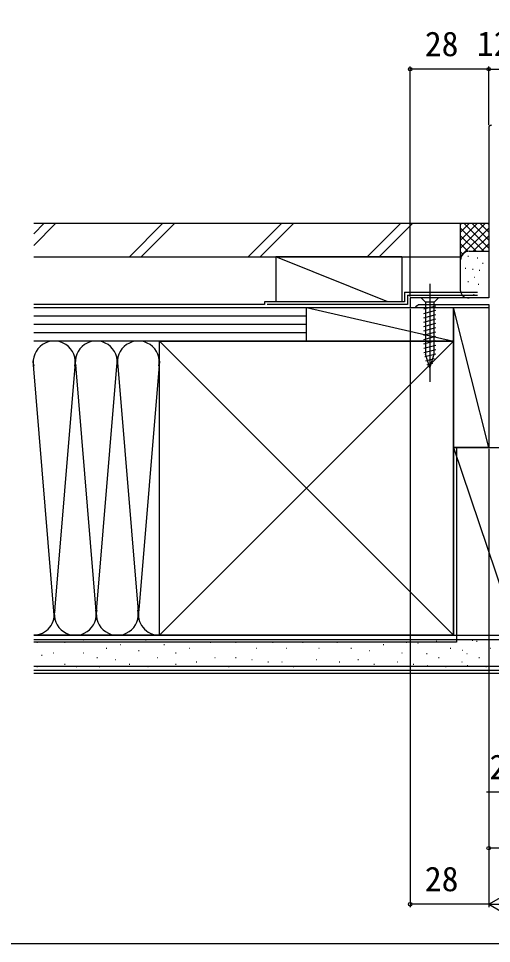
# Model space of a CAD drawing. Units: millimetres, scale not verified. Extents: x -525 to 525, y -783 to 779.
# Drawn here: x -343.4 to -174.7, y -782.7 to -452.6 of the extents above; entities that cross this region are included whole.
import ezdxf
from ezdxf.enums import TextEntityAlignment as Align

# ---------------------------------------------------------------- set-up
doc = ezdxf.new("R2010")
doc.units = ezdxf.units.MM
doc.header["$LTSCALE"] = 4
for name, color, linetype in [('0-2_YKK_11', 7, 'Continuous'), ('0-5_YKK_13', 4, 'Continuous'), ('0-7_YKK_D', 6, 'Continuous'), ('0-8_YKK_ZWAK', 7, 'Continuous'), ('0-9_YSS_K', 3, 'Continuous'), ('0-A_YSS_KE', 3, 'Continuous')]:
    doc.layers.add(name, color=color, linetype=linetype)
doc.styles.add('ＭＳ ゴシック', font='')
doc.styles.get('ＭＳ ゴシック').set_extended_font_data('MS Gothic')

msp = doc.modelspace()

# ---------------------------------------------------------------- linework, layer by layer
at = {"layer": '0-2_YKK_11'}
msp.add_lwpolyline([(-175.66, -491.695), (-175.66, -552.295), (-203.66, -552.295), (-203.66, -555.695), (-201.76, -555.695), (-201.26, -555.195), (-200.76, -554.695), (-175.66, -554.695), (-175.66, -605.695), (-171.418, -605.695), (-171.235, -605.575), (-170.685, -605.575), (-170.502, -605.695), (-167.86, -605.695)], dxfattribs=at)
msp.add_arc((-174.66, -491.695), 1, 90.00001, 179.99999, dxfattribs=at)
at = {"layer": '0-5_YKK_13'}
for p, q in [((-196.66, -547.295), (-196.66, -582.295)), ((-193.56, -552.295), (-199.76, -552.295)), ((-199.76, -552.295), (-198.21, -553.845)), ((-198.21, -553.845), (-198.21, -572.379)), ((-195.11, -553.845), (-198.21, -553.845)), ((-193.56, -552.295), (-195.11, -553.845)), ((-195.11, -572.379), (-195.11, -553.845)), ((-198.76, -556.272), (-194.56, -555.146)), ((-198.76, -557.825), (-194.56, -556.699)), ((-198.76, -559.378), (-194.56, -558.252)), ((-198.76, -560.93), (-194.56, -559.805)), ((-198.76, -562.483), (-194.56, -561.358)), ((-198.76, -564.036), (-194.56, -562.911)), ((-198.76, -565.589), (-194.56, -564.464)), ((-198.76, -567.142), (-194.56, -566.017)), ((-198.76, -568.695), (-194.56, -567.57)), ((-198.76, -570.248), (-194.56, -569.123)), ((-198.76, -571.801), (-194.56, -570.675)), ((-198.501, -573.284), (-194.56, -572.228)), ((-196.66, -577.295), (-198.21, -572.379)), ((-198.05, -574.716), (-195.014, -573.903)), ((-196.66, -577.295), (-195.11, -572.379)), ((-197.598, -576.148), (-195.548, -575.599))]:
    msp.add_line(p, q, dxfattribs=at)
at = {"layer": '0-7_YKK_D'}
for p, q in [((-203.66, -551.795), (-203.66, -469.695)), ((-175.66, -470.695), (-203.66, -470.695)), ((-175.66, -490.695), (-175.66, -469.695)), ((-175.66, -490.695), (-175.66, -469.695)), ((-175.66, -470.695), (-163.66, -470.695)), ((-203.66, -556.195), (-203.66, -769.696)), ((-175.66, -606.195), (-175.66, -749.696)), ((-175.66, -606.195), (-175.66, -769.696)), ((-175.66, -606.195), (-175.66, -769.696)), ((-148.16, -728.696), (-176.487, -728.696)), ((-145.66, -748.696), (-175.66, -748.696)), ((-175.66, -768.696), (-166.567, -763.446)), ((-175.66, -768.696), (-203.66, -768.696)), ((-175.66, -768.696), (-166.567, -773.946)), ((-175.66, -768.696), (-157.473, -768.696))]:
    msp.add_line(p, q, dxfattribs=at)
for centre in [(-203.66, -470.695), (-175.66, -470.695), (-175.66, -470.695), (-175.66, -748.696), (-203.66, -768.696)]:
    msp.add_circle(centre, 0.637, dxfattribs=at)
at = {"layer": '0-8_YKK_ZWAK'}
msp.add_lwpolyline([(-525, -782.7), (525, -782.7), (525, 747.3)], dxfattribs=at)
at = {"layer": '0-9_YSS_K'}
for p, q in [((-338.002, -529.405), (-334.292, -525.695)), ((-338.002, -533.648), (-330.049, -525.695)), ((-303.866, -537.695), (-291.866, -525.695)), ((-299.623, -537.695), (-287.623, -525.695)), ((-261.439, -537.695), (-249.439, -525.695)), ((-257.197, -537.695), (-245.197, -525.695)), ((-219.013, -537.695), (-207.013, -525.695)), ((-214.77, -537.695), (-202.77, -525.695)), ((-185.66, -525.695), (-175.66, -525.695)), ((-185.66, -538.695), (-185.66, -525.695)), ((-176.802, -525.695), (-185.66, -534.553)), ((-179.631, -525.695), (-185.66, -531.725)), ((-182.459, -525.695), (-185.66, -528.896)), ((-185.287, -525.695), (-185.66, -526.068)), ((-175.66, -527.382), (-185.66, -537.382)), ((-177.346, -535.695), (-185.66, -527.382)), ((-175.66, -534.553), (-184.518, -525.695)), ((-175.66, -531.725), (-181.689, -525.695)), ((-175.66, -528.896), (-178.861, -525.695)), ((-175.66, -526.068), (-176.033, -525.695)), ((-180.175, -535.695), (-185.66, -530.21)), ((-175.66, -530.21), (-181.145, -535.695)), ((-182.985, -535.713), (-185.66, -533.038)), ((-175.66, -533.038), (-178.335, -535.713)), ((-211.66, -553.695), (-251.66, -537.695)), ((-251.66, -537.695), (-251.66, -553.695)), ((-206.66, -537.695), (-251.66, -537.695)), ((-206.66, -537.695), (-206.66, -553.695)), ((-184.865, -536.662), (-185.66, -535.867)), ((-182.855, -537.523), (-183.055, -537.523)), ((-182.66, -535.695), (-175.66, -535.695)), ((-185.66, -549.795), (-185.66, -538.695)), ((-179.517, -538.191), (-179.717, -538.191)), ((-177.661, -540.021), (-177.861, -540.021)), ((-183.856, -541.863), (-184.056, -541.863)), ((-181.186, -542.196), (-181.386, -542.196)), ((-178.849, -542.53), (-179.049, -542.53)), ((-182.855, -546.536), (-183.055, -546.536)), ((-180.583, -544.989), (-180.783, -544.989)), ((-179.183, -547.537), (-179.383, -547.537)), ((-183.856, -550.378), (-184.056, -550.378)), ((-180.852, -551.209), (-181.052, -551.209)), ((-175.96, -552.295), (-182.66, -552.295)), ((-338.002, -555.695), (-240.66, -555.695)), ((-251.66, -555.695), (-206.66, -555.695)), ((-240.66, -567.695), (-240.66, -555.695)), ((-240.66, -567.695), (-240.66, -555.695)), ((-240.66, -555.695), (-188.16, -567.695)), ((-175.66, -605.695), (-188.16, -555.695)), ((-338.002, -558.695), (-240.66, -558.695)), ((-338.002, -561.695), (-240.66, -561.695)), ((-338.002, -564.695), (-240.66, -564.695)), ((-293.16, -567.695), (-338.002, -567.695)), ((-240.66, -567.695), (-338.002, -567.695)), ((-188.16, -672.695), (-293.16, -567.695)), ((-188.16, -567.695), (-293.16, -672.695)), ((-330.66, -665.576), (-338.161, -574.802)), ((-323.321, -576.761), (-330.66, -665.576)), ((-323.05, -576.14), (-315.66, -665.576)), ((-315.66, -665.576), (-308.318, -576.727)), ((-308.002, -576.727), (-300.66, -665.576)), ((-293.166, -574.89), (-300.502, -663.664)), ((-188.16, -605.695), (-165.66, -605.695)), ((-188.16, -672.695), (-188.16, -605.695)), ((-188.16, -605.695), (-165.66, -672.695)), ((-293.16, -672.695), (-338.002, -672.695)), ((-188.16, -672.695), (-165.66, -672.695)), ((-338.002, -674.195), (-165.66, -674.195)), ((-336.656, -675.261), (-336.856, -675.261)), ((-326.766, -675.261), (-326.966, -675.261)), ((-320.173, -674.437), (-320.373, -674.437)), ((-306.986, -676.085), (-307.186, -676.085)), ((-297.92, -674.437), (-298.12, -674.437)), ((-291.327, -676.085), (-291.527, -676.085)), ((-274.844, -675.261), (-275.044, -675.261)), ((-265.778, -675.261), (-265.978, -675.261)), ((-252.591, -675.261), (-252.791, -675.261)), ((-241.877, -675.261), (-242.077, -675.261)), ((-229.584, -675.261), (-229.784, -675.261)), ((-213.1, -676.085), (-213.3, -676.085)), ((-204.859, -675.261), (-205.059, -675.261)), ((-200.768, -675.694), (-200.968, -675.694)), ((-194.141, -674.915), (-194.341, -674.915)), ((-181.344, -674.525), (-181.544, -674.525)), ((-179.78, -674.915), (-179.98, -674.915)), ((-335.007, -679.882), (-335.207, -679.882)), ((-330.887, -679.058), (-331.087, -679.058)), ((-320.173, -679.058), (-320.373, -679.058)), ((-311.931, -677.409), (-312.131, -677.409)), ((-300.393, -678.234), (-300.593, -678.234)), ((-287.206, -679.058), (-287.406, -679.058)), ((-282.261, -677.409), (-282.461, -677.409)), ((-258.361, -677.409), (-258.561, -677.409)), ((-247.646, -677.409), (-247.846, -677.409)), ((-236.108, -677.409), (-236.308, -677.409)), ((-224.639, -677.409), (-224.839, -677.409)), ((-218.045, -678.233), (-218.245, -678.233)), ((-206.507, -679.058), (-206.707, -679.058)), ((-197.65, -679.313), (-197.85, -679.313)), ((-189.2, -677.409), (-189.4, -677.409)), ((-184.852, -678.143), (-185.052, -678.143)), ((-183.288, -679.313), (-183.488, -679.313)), ((-174.838, -677.409), (-175.038, -677.409)), ((-326.766, -683.178), (-326.966, -683.178)), ((-315.228, -680.706), (-315.428, -680.706)), ((-308.634, -681.53), (-308.834, -681.53)), ((-303.689, -683.178), (-303.889, -683.178)), ((-293.799, -680.706), (-293.999, -680.706)), ((-287.206, -683.178), (-287.406, -683.178)), ((-279.789, -682.354), (-279.989, -682.354)), ((-273.195, -680.706), (-273.395, -680.706)), ((-265.778, -680.706), (-265.978, -680.706)), ((-260.009, -681.53), (-260.209, -681.53)), ((-254.24, -682.354), (-254.44, -682.354)), ((-249.295, -682.354), (-249.495, -682.354)), ((-236.932, -681.53), (-237.132, -681.53)), ((-228.759, -682.354), (-228.959, -682.354)), ((-222.166, -681.53), (-222.366, -681.53)), ((-216.397, -683.178), (-216.597, -683.178)), ((-208.155, -682.354), (-208.355, -682.354)), ((-202.386, -683.178), (-202.586, -683.178)), ((-193.321, -680.706), (-193.521, -680.706)), ((-185.079, -682.354), (-185.279, -682.354)), ((-178.959, -680.706), (-179.159, -680.706)), ((-338.002, -683.695), (-165.66, -683.695)), ((-338.002, -686.195), (-165.66, -686.195)), ((-336.656, -684.003), (-336.856, -684.003)), ((-322.645, -684.003), (-322.845, -684.003)), ((-314.403, -684.003), (-314.603, -684.003)), ((-297.096, -684.003), (-297.296, -684.003)), ((-268.25, -684.003), (-268.45, -684.003)), ((-245.174, -684.003), (-245.374, -684.003)), ((-197.46, -683.6), (-197.66, -683.6)), ((-190.848, -684.003), (-191.048, -684.003)), ((-183.098, -683.6), (-183.298, -683.6)), ((-176.487, -684.003), (-176.687, -684.003))]:
    msp.add_line(p, q, dxfattribs=at)
msp.add_lwpolyline([(-240.66, -555.695), (-188.16, -555.695), (-188.16, -567.695), (-240.66, -567.695)], dxfattribs=at)
msp.add_lwpolyline([(-188.16, -605.695), (-188.16, -555.695), (-175.66, -555.695), (-175.66, -605.695)], close=True, dxfattribs=at)
for centre, radius, start, end in [((-182.66, -538.695), 3, 90, 180), ((-183.052, -549.716), 2.609, 181.73764, 278.65122), ((-330.66, -575.195), 7.5, 348.21621, 191.78332), ((-315.66, -575.195), 7.5, 348.21621, 191.78332), ((-300.66, -575.195), 7.5, 348.21621, 191.78332), ((-338.16, -665.195), 7.5, 271.20749, 11.78354), ((-323.16, -665.195), 7.5, 168.21647, 11.78354), ((-308.16, -665.195), 7.5, 168.21647, 11.78354), ((-293.16, -665.195), 7.5, 168.21647, 270)]:
    msp.add_arc(centre, radius, start, end, dxfattribs=at)
at = {"layer": '0-A_YSS_KE'}
for p, q in [((-338.002, -525.695), (-185.66, -525.695)), ((-205.66, -550.295), (-179.66, -550.295)), ((-255.66, -553.695), (-255.66, -554.695)), ((-204.66, -551.295), (-179.66, -551.295)), ((-255.66, -554.695), (-338.002, -554.695)), ((-293.16, -567.695), (-188.16, -567.695)), ((-293.16, -581.66), (-293.16, -567.695)), ((-188.16, -567.695), (-188.16, -672.695)), ((-293.16, -672.695), (-293.16, -575.195)), ((-187.16, -605.695), (-187.16, -675.195)), ((-338.002, -672.695), (-165.66, -672.695)), ((-188.16, -672.695), (-293.16, -672.695)), ((-187.16, -675.195), (-338.002, -675.195)), ((-338.002, -685.195), (-165.66, -685.195))]:
    msp.add_line(p, q, dxfattribs=at)
for points in [[(-338.002, -537.695), (-185.66, -537.695), (-185.66, -525.695)], [(-205.66, -550.295), (-205.66, -553.695), (-255.66, -553.695)], [(-204.66, -551.295), (-204.66, -554.695), (-254.66, -554.695)]]:
    msp.add_lwpolyline(points, dxfattribs=at)

# ---------------------------------------------------------------- texts
at = {"layer": '0-7_YKK_D', "style": 'ＭＳ ゴシック'}
for s, p in [('28', (-198.421, -468.695)), ('12', (-179.841, -468.609)), ('2.5', (-175.374, -726.696)), ('28', (-198.421, -766.696))]:
    msp.add_text(s, height=8.798, dxfattribs=at).set_placement(p, align=Align.BOTTOM_LEFT)

doc.saveas('drawing.dxf')
